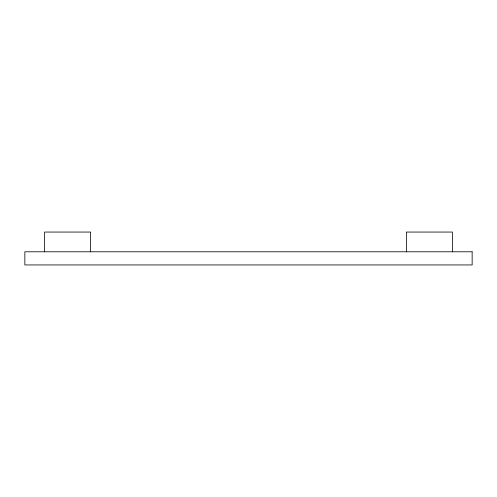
<?xml version="1.0" encoding="UTF-8"?>
<svg xmlns="http://www.w3.org/2000/svg" width="497" height="497" viewBox="0 0 497 497"><rect width="100%" height="100%" fill="white"/><g stroke="black" fill="none" stroke-linecap="round" stroke-linejoin="round"><path stroke-width="0.75" d="M452.419 251.786L452.419 232.056L406.372 232.056L406.372 251.786M90.628 251.786L90.628 232.056L44.581 232.056L44.581 251.786M472.15 251.786L24.85 251.786L24.85 264.944L472.15 264.944L472.15 251.786"/></g></svg>
